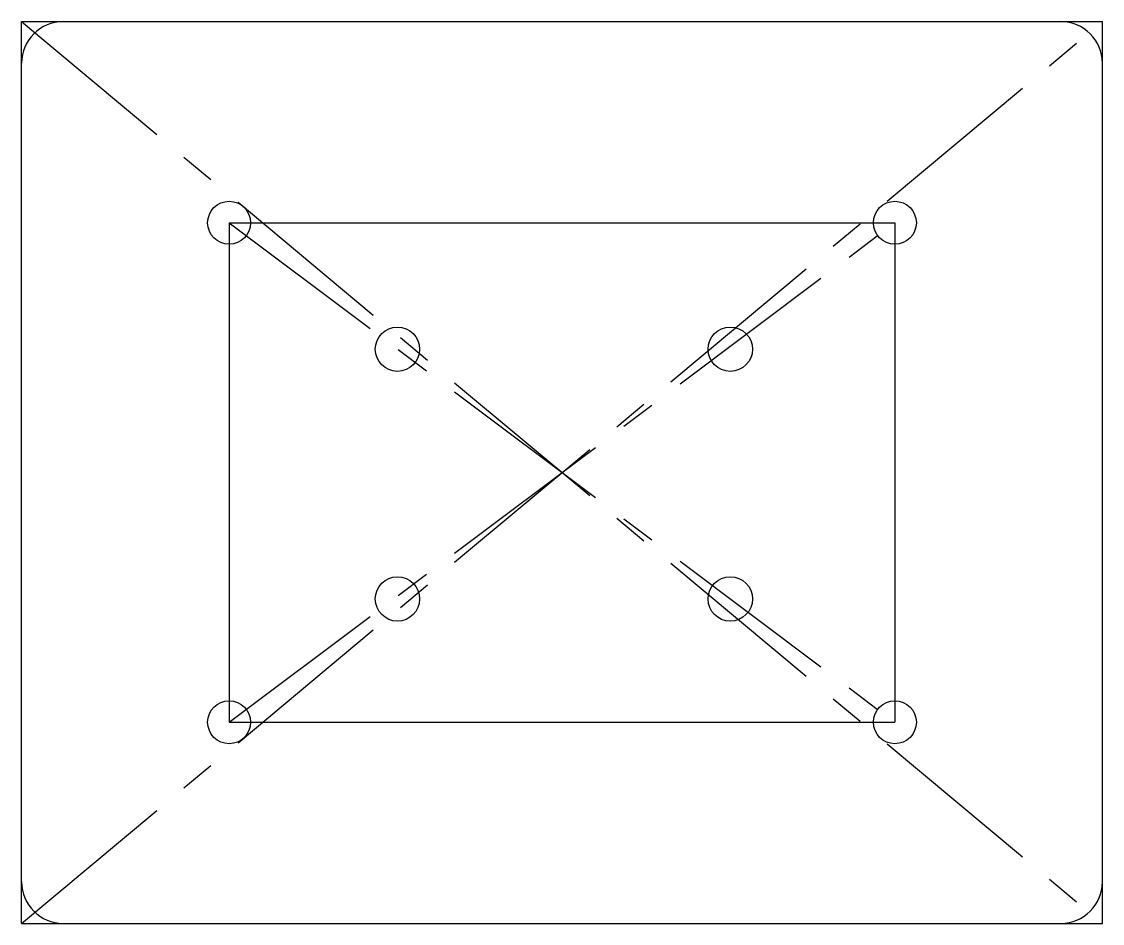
# Model space of a CAD drawing. Header units: millimetres. Extents: x -39 to 39, y -32.5 to 32.5.
import ezdxf

# ---------------------------------------------------------------- set-up
doc = ezdxf.new("R2010")
doc.units = ezdxf.units.MM
doc.header["$PDSIZE"] = -1
doc.linetypes.add('CENTERX2', pattern=[20.32, 12.7, -2.54, 2.54, -2.54])

msp = doc.modelspace()

# ---------------------------------------------------------------- linework, layer by layer
at = {"color": 7, "linetype": 'Continuous'}
for p, q in [((-38.964, -32.5), (-38.964, 32.5)), ((-38.964, 32.5), (38.964, 32.5)), ((38.964, -32.5), (38.964, 32.5)), ((-24, 18), (24, 18)), ((-24, 18), (-24, -18)), ((24, 18), (24, -18)), ((-24, -18), (24, -18)), ((-38.964, -32.5), (38.964, -32.5))]:
    msp.add_line(p, q, dxfattribs=at)
at = {"color": 7, "linetype": 'CENTERX2'}
for p, q in [((-38.964, -32.5), (38.964, 32.5)), ((-38.964, 32.5), (38.964, -32.5)), ((-24, 18), (24, -18)), ((-24, -18), (24, 18))]:
    msp.add_line(p, q, dxfattribs=at)
at = {"color": 7, "linetype": 'Continuous', "lineweight": 25}
for p, q in [((-35.964, 32.5), (35.964, 32.5)), ((-38.964, -29.5), (-38.964, 29.5)), ((38.964, -29.5), (38.964, 29.5)), ((-35.964, -32.5), (35.964, -32.5))]:
    msp.add_line(p, q, dxfattribs=at)
at = {"color": 7, "linetype": 'Continuous'}
for centre in [(-24, 18), (24, 18), (-24, -18), (24, -18)]:
    msp.add_circle(centre, 1.55, dxfattribs=at)
at = {"color": 7, "linetype": 'Continuous', "lineweight": 25}
for centre, radius in [((-24, 18), 1.55), ((24, 18), 1.55), ((-11.865, 8.887), 1.6), ((12.135, 8.887), 1.6), ((-11.865, -9.113), 1.6), ((12.135, -9.113), 1.6), ((-24, -18), 1.55), ((24, -18), 1.55)]:
    msp.add_circle(centre, radius, dxfattribs=at)
for centre, start, end in [((-35.964, 29.5), 90, 180), ((35.964, 29.5), 0, 90), ((-35.964, -29.5), 180, 270), ((35.964, -29.5), 270, 0)]:
    msp.add_arc(centre, 3, start, end, dxfattribs=at)
at = {"color": 7, "linetype": 'Continuous'}
msp.add_point((0, 0), dxfattribs=at)
msp.add_point((0, 0), dxfattribs=at)

doc.saveas('drawing.dxf')
